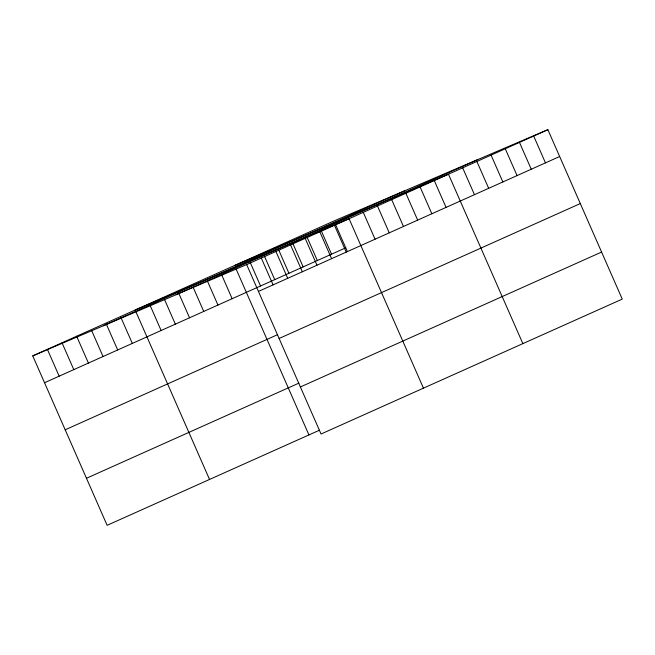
<?xml version="1.0" encoding="UTF-8"?>
<svg xmlns="http://www.w3.org/2000/svg" width="655" height="655" viewBox="0 0 655 655"><rect width="100%" height="100%" fill="white"/><g stroke="black" fill="none" stroke-linecap="round" stroke-linejoin="round"><path stroke-width="0.98" d="M32.75 355.894L333.96 220.989L547.875 129.682L622.25 299.106L321.04 434.011L246.673 264.587L32.75 355.894L107.125 525.318L319.583 430.163M103.343 325.764L404.553 190.859M176.072 294.717L477.282 159.812M246.673 264.587L547.875 129.682M44.532 382.733L345.742 247.827M258.455 291.426L559.657 156.52M65.189 429.786L277.646 334.631M279.104 338.479L580.314 203.574M86.468 478.265L298.926 383.11M300.391 386.958L601.593 252.052M234.555 265.504L448.478 174.197L522.854 343.621M135.159 310.028L349.082 218.721L423.449 388.145M533.678 136.035L545.459 162.874M519.481 142.397L531.262 169.236M505.275 148.759L517.057 175.597M491.078 155.12L502.86 181.959M476.881 161.482L488.663 188.312M462.676 167.836L474.457 194.674M434.281 180.559L446.063 207.398M420.076 186.921L431.858 213.759M405.879 193.274L417.661 220.113M391.682 199.636L403.464 226.474M377.476 205.998L389.258 232.836M363.279 212.359L375.061 239.198M335.581 224.69L347.355 251.52M334.451 225.271L346.233 252.109M321.384 231.051L331.536 254.189M319.82 231.821L331.602 258.659M306.777 236.488L317.339 260.543M305.189 238.379L316.971 265.209M292.981 243.766L303.142 266.904M290.558 244.929L302.34 271.768M278.784 250.128L288.937 273.266M275.927 251.479L287.709 278.318M264.178 255.565L274.74 279.628M261.296 258.037L273.078 284.868M249.981 261.926L260.543 285.981M236.185 269.205L308.931 434.936M221.578 274.642L232.14 298.705M207.381 281.003L217.943 305.066M193.176 287.365L203.738 311.428M178.569 292.801L189.541 317.781M164.372 299.155L175.344 324.143M149.356 303.666L161.138 330.505M135.97 311.878L209.534 479.452M120.528 316.578L132.31 343.416M106.306 324.061L117.679 349.966M91.675 330.611L103.048 356.525M76.643 336.236L88.425 363.075M62.012 342.786L73.794 369.625M47.381 349.344L59.163 376.183"/></g></svg>
